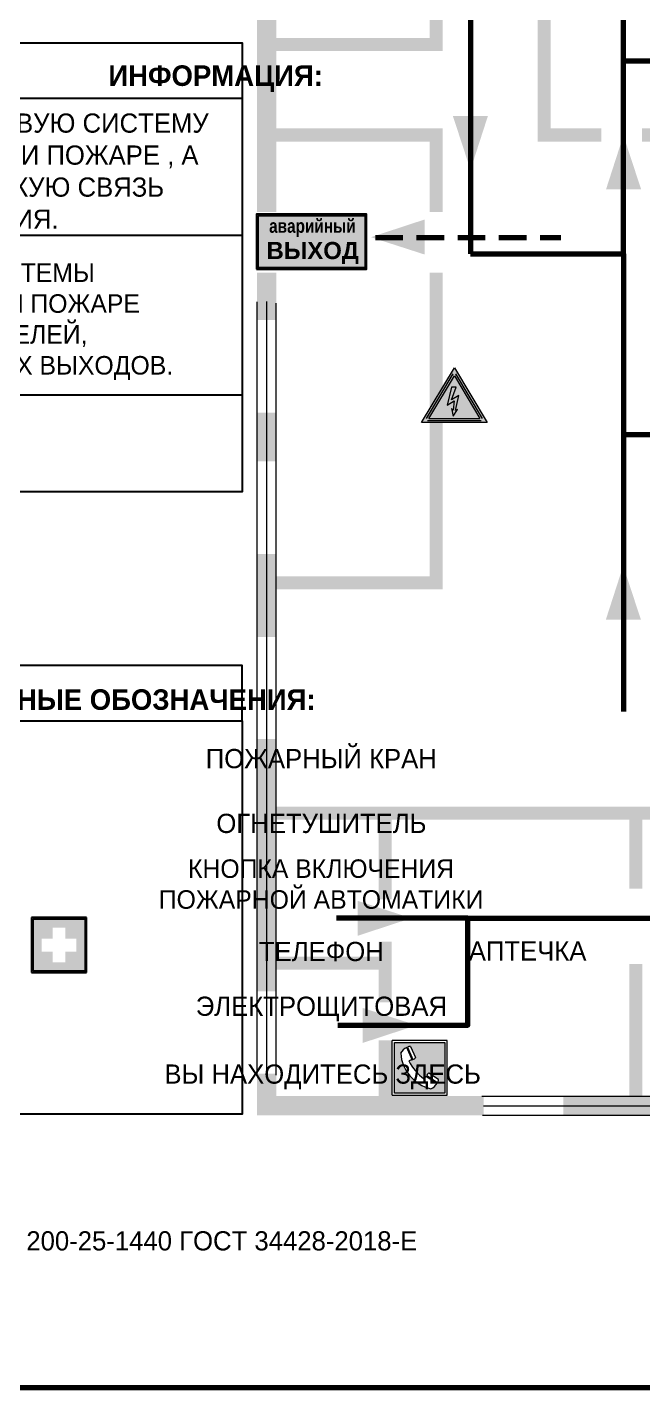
# Model space of a CAD drawing. Header units: millimetres. Extents: x 13114 to 67229, y 22859 to 38520.
# Drawn here: x 37245.8 to 37335.5, y 24294 to 24492.4 of the extents above; entities that cross this region are included whole.
import ezdxf

# ---------------------------------------------------------------- set-up
doc = ezdxf.new("R2010")
doc.units = ezdxf.units.MM
doc.linetypes.add('{ Wide Dash }', pattern=[12, 4, -2, 4, -2])
doc.layers.add('План_Штампы', color=7, linetype='Continuous')
doc.styles.add('обычный', font='arial.ttf')

# ---------------------------------------------------------------- blocks, each defined once
blk = doc.blocks.new('A$C18900ED3')
h = blk.add_hatch(color=126)
h.paths.add_polyline_path([(-0.18, -0.18), (-7.02, -0.18), (-7.02, -7.02), (-0.18, -7.02)])
h.paths.add_polyline_path([(-5.89, -4.46), (-5.89, -2.77), (-4.46, -2.77), (-4.46, -1.31), (-2.77, -1.31), (-2.77, -2.77), (-1.33, -2.77), (-1.33, -4.46), (-2.77, -4.46), (-2.77, -5.89), (-4.46, -5.89), (-4.46, -4.46)], flags=16)
at = {"color": 126}
for p, q in [((-7.2, 0), (-7.2, -7.2)), ((0, 0), (-7.2, 0)), ((0, -7.2), (0, 0)), ((-7.02, -7.02), (-7.02, -0.18)), ((-7.02, -0.18), (-0.18, -0.18)), ((-0.18, -0.18), (-0.18, -7.02)), ((-0.18, -7.02), (-7.02, -7.02)), ((-7.2, -7.2), (0, -7.2))]:
    blk.add_line(p, q, dxfattribs=at)
blk = doc.blocks.new('A$C41C009D9')
at = {"true_color": 0xffffff}
blk.add_hatch(color=7, dxfattribs=at).paths.add_polyline_path([(0, 8), (-16, 8), (-16, 0), (0, 0)])
h = blk.add_hatch(color=126)
h.dxf.hatch_style = 1
h.paths.add_polyline_path([(-15.8, 7.8), (-15.8, 0.2), (-0.2, 0.2), (-0.2, 7.8)])
at = {"color": 126}
for points in [[(-16, 0), (0, 0), (0, 8), (-16, 8)], [(-16, 0), (0, 0), (0, 8), (-16, 8)], [(-15.8, 7.8), (-0.2, 7.8), (-0.2, 0.2), (-15.8, 0.2)]]:
    blk.add_lwpolyline(points, close=True, dxfattribs=at)
at = {"color": 7, "true_color": 0xffffff, "insert": (-15.8, 7.3), "char_height": 2.5, "width": 15.5999, "attachment_point": 1, "style": 'обычный'}
blk.add_mtext('\\pi1.6133;{\\fArial|b1|i0|c204|p34;\\H0.8x;\\W0.8;аварийный\\H1.25x;\\W1;\\P\\pi1.2327;ВЫХОД}', dxfattribs=at)
blk = doc.blocks.new('A$C456E1F9C')
at = {"lineweight": 5}
h = blk.add_hatch(color=242, dxfattribs=at)
h.paths.add_polyline_path([(0.51, -1.47), (0.51, -13.26), (12.29, -13.26), (12.29, -1.47)])
h.paths.add_polyline_path([(5.42, -4.95, -0.254479), (4.78, -5.4), (3.52, -2.53, -0.209735), (4.23, -2.4)], flags=16)
h.paths.add_polyline_path([(8.53, -8.6), (10.87, -10.17), (10.54, -10.76), (8.03, -9.13, -0.192251)], flags=16)
h.paths.add_polyline_path([(4.61, -5.49, 0.005518), (3.87, -5.72, 0.128647), (7.49, -10.01, 0.00809), (7.83, -9.33), (10.47, -10.97, -0.16736), (8.99, -12.25, -0.327862), (1.95, -3.95, -0.166952), (3.36, -2.62)], flags=16)
at = {"color": 242, "lineweight": 5}
for p, q in [((0, -13.77), (0, -0.97)), ((12.8, -0.97), (0, -0.97)), ((4.61, -5.49), (3.36, -2.62)), ((3.52, -2.53), (4.78, -5.4)), ((4.23, -2.4), (5.42, -4.95)), ((12.8, -13.77), (12.8, -0.97)), ((7.83, -9.33), (10.47, -10.97)), ((8.03, -9.13), (10.54, -10.76)), ((10.81, -10.12), (8.53, -8.6)), ((10.54, -10.76), (10.8, -10.3)), ((10.8, -10.3), (10.81, -10.12)), ((0, -13.77), (12.8, -13.77))]:
    blk.add_line(p, q, dxfattribs=at)
blk.add_lwpolyline([(0.51, -1.47), (12.29, -1.47), (12.29, -13.26), (0.51, -13.26)], close=True, dxfattribs=at)
for centre, radius, start, end in [((4.59, -5.34), 2.99, 114.2845, 152.1974), ((4.02, -3.27), 0.891, 76.3284, 123.7092), ((11.12, -3.31), 9.19, 183.9915, 256.6009), ((14.98, -39.1), 35.17, 107.1487, 108.4135), ((13.86, -0.94), 11.08, 205.5536, 234.8762), ((4.68, -4.59), 0.824, 276.9621, 334.0723), ((-13.31, 0.8), 23.44, 332.5487, 334.4027), ((8.94, -9.5), 0.989, 114.4092, 157.9388), ((7.87, -9.46), 3, 291.9291, 329.9329)]:
    blk.add_arc(centre, radius, start, end, dxfattribs=at)
blk = doc.blocks.new('A$C3E6D3DDE')
at = {"lineweight": 5}
h = blk.add_hatch(color=40, dxfattribs=at)
h.paths.add_polyline_path([(24.1, 1.45), (16.46, -11.35), (31.74, -11.35)])
h.paths.add_polyline_path([(24.09, -0.46), (30.03, -10.41), (18.14, -10.41)], flags=16)
h.paths.add_polyline_path([(24.54, -3.08), (23.41, -6.02), (25.13, -5.01), (24.33, -8.5), (24.82, -8.27), (23.79, -9.86), (23.4, -8.04), (23.8, -8.43), (24.04, -6.29), (22.39, -7.25), (23.44, -3.08)], flags=0)
h = blk.add_hatch(color=256, dxfattribs=at)
h.paths.add_polyline_path([(24.37, 0.03, 0.567511), (23.82, 0.03), (17.59, -10.4, 0.582454), (17.86, -10.88), (30.32, -10.88, 0.582149), (30.6, -10.4)])
h.paths.add_polyline_path([(24.09, -0.46), (18.14, -10.41), (30.03, -10.41)], flags=16)
h.paths.add_polyline_path([(24.54, -3.08), (23.41, -6.02), (25.13, -5.01), (24.33, -8.5), (24.82, -8.27), (23.79, -9.86), (23.4, -8.04), (23.8, -8.43), (24.04, -6.29), (22.39, -7.25), (23.44, -3.08)], flags=0)
h = blk.add_hatch(color=40, dxfattribs=at)
h.paths.add_polyline_path([(24.09, -0.46), (18.14, -10.41), (30.03, -10.41)])
h.paths.add_polyline_path([(24.82, -8.27), (23.79, -9.86), (23.4, -8.04), (23.8, -8.43), (24.04, -6.29), (22.39, -7.25), (23.44, -3.08), (24.54, -3.08), (23.41, -6.02), (25.13, -5.01), (24.33, -8.5)], flags=16)
at = {"color": 40, "lineweight": 5}
for p, q in [((16.46, -11.35), (24.1, 1.45)), ((24.1, 1.45), (31.74, -11.35))]:
    blk.add_line(p, q, dxfattribs=at)
at = {"lineweight": 5}
for p, q in [((17.59, -10.4), (23.82, 0.03)), ((24.37, 0.03), (30.6, -10.4)), ((18.14, -10.41), (24.09, -0.46)), ((23.44, -3.08), (22.39, -7.25)), ((23.41, -6.02), (24.54, -3.08)), ((24.54, -3.08), (23.44, -3.08)), ((24.09, -0.46), (30.03, -10.41)), ((22.39, -7.25), (24.04, -6.29)), ((25.13, -5.01), (23.41, -6.02)), ((24.04, -6.29), (23.8, -8.43)), ((24.33, -8.5), (25.13, -5.01)), ((23.8, -8.43), (23.4, -8.04)), ((23.4, -8.04), (23.79, -9.86)), ((23.79, -9.86), (24.82, -8.27)), ((24.82, -8.27), (24.33, -8.5)), ((17.86, -10.88), (30.32, -10.88)), ((18.14, -10.41), (30.03, -10.41))]:
    blk.add_line(p, q, dxfattribs=at)
at = {"color": 50, "lineweight": 5}
blk.add_line((31.74, -11.35), (16.46, -11.35), dxfattribs=at)

msp = doc.modelspace()

# ---------------------------------------------------------------- linework, layer by layer
at = {"color": 6, "lineweight": 100}
msp.add_lwpolyline([(37115.63, 24689), (37715.63, 24689), (37715.63, 24294), (37115.63, 24294)], close=True, dxfattribs=at)
msp.add_lwpolyline([(37115.63, 24689), (37715.63, 24689), (37715.63, 24294), (37115.63, 24294)], close=True, dxfattribs=at)
at = {"color": 126, "lineweight": 100, "true_color": 0x008754}
for points in [[(37332.71, 24487.48), (37332.71, 24550.19), (37262.19, 24550.19), (37262.19, 24550.19), (37262.19, 24550.19)], [(37310.43, 24503.63), (37310.43, 24459.37)], [(37310.43, 24459.37), (37332.71, 24459.37), (37332.71, 24487.48), (37400.85, 24487.48)], [(37310.06, 24362.49), (37395.01, 24362.49), (37395.01, 24477.39)], [(37332.71, 24459.37), (37332.71, 24433.02), (37375.76, 24433.02)], [(37332.71, 24433.02), (37332.71, 24392.59)], [(37291.11, 24346.86), (37310.06, 24346.86), (37310.06, 24362.49), (37290.9, 24362.49)]]:
    msp.add_lwpolyline(points, dxfattribs=at)
at = {"lineweight": 0, "const_width": 1.9}
for points in [[(37278.05, 24528.36), (37321.17, 24528.36), (37321.17, 24476.68), (37329.51, 24476.68)], [(37280.72, 24489.87), (37305.43, 24489.87), (37305.43, 24500.47)], [(37280.72, 24476.68), (37305.43, 24476.68), (37305.43, 24465.44)], [(37335.43, 24476.68), (37386.38, 24476.68), (37386.38, 24377.8), (37281.91, 24377.8), (37297.98, 24377.8), (37297.98, 24365.23)], [(37305.43, 24456.6), (37305.43, 24411.38), (37281, 24411.38)], [(37334.53, 24377.8), (37334.53, 24366.8)], [(37297.98, 24359.06), (37297.98, 24350.2)], [(37297.98, 24355.9), (37281.15, 24355.9)], [(37334.53, 24355.77), (37334.53, 24335.67)], [(37297.98, 24344.67), (37297.98, 24335.03)]]:
    msp.add_lwpolyline(points, dxfattribs=at)
at = {"lineweight": 100, "const_width": 2.85}
for points in [[(37250.61, 24509.61), (37280.72, 24509.61), (37280.72, 24465.44)], [(37280.72, 24456.6), (37280.72, 24449.7)], [(37280.72, 24436.18), (37280.72, 24429.09)], [(37280.72, 24415.59), (37280.72, 24403.48)], [(37280.72, 24388.61), (37280.72, 24351.8)], [(37280.72, 24339.82), (37280.72, 24335.13), (37312.34, 24335.13)], [(37323.98, 24335.13), (37339.27, 24335.13)]]:
    msp.add_lwpolyline(points, dxfattribs=at)
at = {"color": 0}
msp.add_lwpolyline([(37133.38, 24490.1), (37277.15, 24490.1), (37277.15, 24424.65), (37133.38, 24424.65)], close=True, dxfattribs=at)
for points in [[(37133.38, 24482.05), (37277.15, 24482.05)], [(37133.38, 24462.05), (37277.15, 24462.05)], [(37133.38, 24438.8), (37277.15, 24438.8)]]:
    msp.add_lwpolyline(points, dxfattribs=at)
at = {"color": 126, "linetype": '{ Wide Dash }', "lineweight": 100, "true_color": 0x008754}
msp.add_lwpolyline([(37296.57, 24461.74), (37323.6, 24461.74)], dxfattribs=at)
at = {"lineweight": 0}
for points in [[(37279.33, 24339.76), (37279.33, 24452.34)], [(37280.72, 24339.82), (37280.72, 24452.4)], [(37282.09, 24339.58), (37282.09, 24452.16)], [(37312.08, 24336.52), (37399.51, 24336.52)], [(37312.19, 24333.75), (37399.62, 24333.75)], [(37312.34, 24335.13), (37399.77, 24335.13)]]:
    msp.add_lwpolyline(points, dxfattribs=at)
for points in [[(37133.38, 24391.27), (37277.15, 24391.27), (37277.15, 24399.33), (37133.38, 24399.33)], [(37133.38, 24391.27), (37277.15, 24391.27), (37277.15, 24333.88), (37133.38, 24333.88)]]:
    msp.add_lwpolyline(points, close=True)
at = {"layer": 'План_Штампы', "color": 126, "true_color": 0x008754}
for points in [[(37307.86, 24479.45), (37312.96, 24479.43), (37310.43, 24471.6)], [(37335.3, 24468.76), (37330.19, 24468.77), (37332.72, 24476.61)], [(37303.75, 24464.36), (37303.74, 24459.25), (37295.9, 24461.78)], [(37335.27, 24406), (37330.16, 24406.02), (37332.69, 24413.85)], [(37293.96, 24359.9), (37293.97, 24365.01), (37301.81, 24362.48)], [(37294.71, 24344.28), (37294.72, 24349.39), (37302.56, 24346.86)]]:
    msp.add_solid(points, dxfattribs=at)

# ---------------------------------------------------------------- block references
msp.add_blockref('A$C41C009D9', (37295.26, 24457.12))
for name, p, xscale, yscale, zscale in [('A$C3E6D3DDE', (37293.02, 24441.83), 0.625, 0.625, 0.625), ('A$C18900ED3', (37254.46, 24362.56), 1.111111111007631, 1.111111111007631, 1.111111111007631), ('A$C456E1F9C', (37299.03, 24345.26), 0.625, 0.625, 0.625)]:
    msp.add_blockref(name, p, dxfattribs=dict(xscale=xscale, yscale=yscale, zscale=zscale))

# ---------------------------------------------------------------- texts
at = {"lineweight": 0, "attachment_point": 5, "style": 'обычный'}
for s, insert, char_height, width in [('{\\fProxima Nova Rg|b1|i0|c204|p2;ИНФОРМАЦИЯ:\\H1.1997x; }', (37273.28, 24484.9), 3, 175.1736), ('{\\fProxima Nova Rg|b0|i0|c204|p2;СПОСОБ ОПОВЕЩЕНИЯ АВТОМАТИЧЕСКИЙ ЧЕРЕЗ РЕЧЕВУЮ СИСТЕМУ ОПОВЕЩЕНИЯ И УПРАВЛЕНИЯ ЭВАКУАЦИЕЙ ЛЮДЕЙ ПРИ ПОЖАРЕ , А ТАК ЖЕ ВРУЧНУЮ, ИСПОЛЬЗУЯ ВНУТРЕННЮЮ ГРОМКУЮ СВЯЗЬ СИСТЕМЫ ТЕХНОЛОГИЧЕСКОГО ОПОВЕЩЕНИЯ.}', (37205, 24471.01), 2.8, 137.0334), ('{\\fProxima Nova Rg|b0|i0|c204|p2;\\P\\pt8.1;ЗАПУСК В РУЧНОМ РЕЖИМЕ АВТОМАТИЧЕСКОЙ СИСТЕМЫ ОПОВЕЩЕНИЯ  И УПРАВЛЕНИЯ ЭВАКУАЦИИ ЛЮДЕЙ ПРИ ПОЖАРЕ ПРОИЗВОДИТСЯ ОТ РУЧНЫХ ПОЖАРНЫХ ИЗВЕЩАТЕЛЕЙ, УСТАНАНОВЛЕННЫХ НА СТЕНАХ ВБЛИЗИ ЭВАКУАЦИОННЫХ ВЫХОДОВ. }', (37202.22, 24451.71), 2.7, 131.4512), ('{\\fProxima Nova Rg|b1|i0|c204|p2;УСЛОВНЫЕ ОБОЗНАЧЕНИЯ:\\H1.1997x; }', (37258.97, 24394.33), 3, 175.1736), ('\\pi-8.4,l8.4,t8.4;{\\fProxima Nova Rg|b0|i0|c204|p2;ПОЖАРНЫЙ КРАН\\H1.6404x; }', (37288.68, 24385.73), 2.8, 126.6484), ('\\pi-8.4,l8.4,t8.4;{\\fProxima Nova Rg|b0|i0|c204|p2;ОГНЕТУШИТЕЛЬ\\H1.1997x; }', (37288.7, 24376.28), 2.8, 126.6484), ('\\pi-8.1,l8.1,t8.1;{\\fProxima Nova Rg|b0|i0|c204|p2;КНОПКА ВКЛЮЧЕНИЯ\\PПОЖАРНОЙ АВТОМАТИКИ}', (37288.65, 24367.43), 2.7, 126.6484), ('\\pi-8.4,l8.4,t8.4;{\\fProxima Nova Rg|b0|i0|c204|p2;ТЕЛЕФОН\\H1.1997x; }', (37288.69, 24357.6), 2.8, 126.6484), ('\\pi-8.4,l8.4,t8.4;{\\fProxima Nova Rg|b0|i0|c204|p2;АПТЕЧКА\\H1.1667x; }', (37318.75, 24357.7), 2.8, 126.6484), ('\\pi-8.4,l8.4,t8.4;{\\fProxima Nova Rg|b0|i0|c204|p2;ЭЛЕКТРОЩИТОВАЯ\\H1.1997x; }', (37288.7, 24349.23), 2.8, 126.6484), ('\\pi-8.4,l8.4,t8.4;{\\fProxima Nova Rg|b0|i0|c204|p2;ВЫ НАХОДИТЕСЬ ЗДЕСЬ\\H1.1997x; }', (37288.88, 24339.34), 2.8, 126.6484), ('\\pi-8.4,l8.4,t8.4;{\\fProxima Nova Rg|b0|i0|c204|p2;ИЗГОТОВИТЕЛЬ: ИП АНДРЕЕВ А. А.\\fProxima Nova Rg|b0|i0|c0|p2; \\fProxima Nova Rg|b0|i0|c204|p2;ФП-24 - 2022/ 200-25-1440 ГОСТ 34428-2018-Е\\H1.2266x; }', (37228.63, 24315.02), 2.8, 191.3484)]:
    msp.add_mtext(s, dxfattribs=dict(at, insert=insert, char_height=char_height, width=width))

doc.saveas('drawing.dxf')
